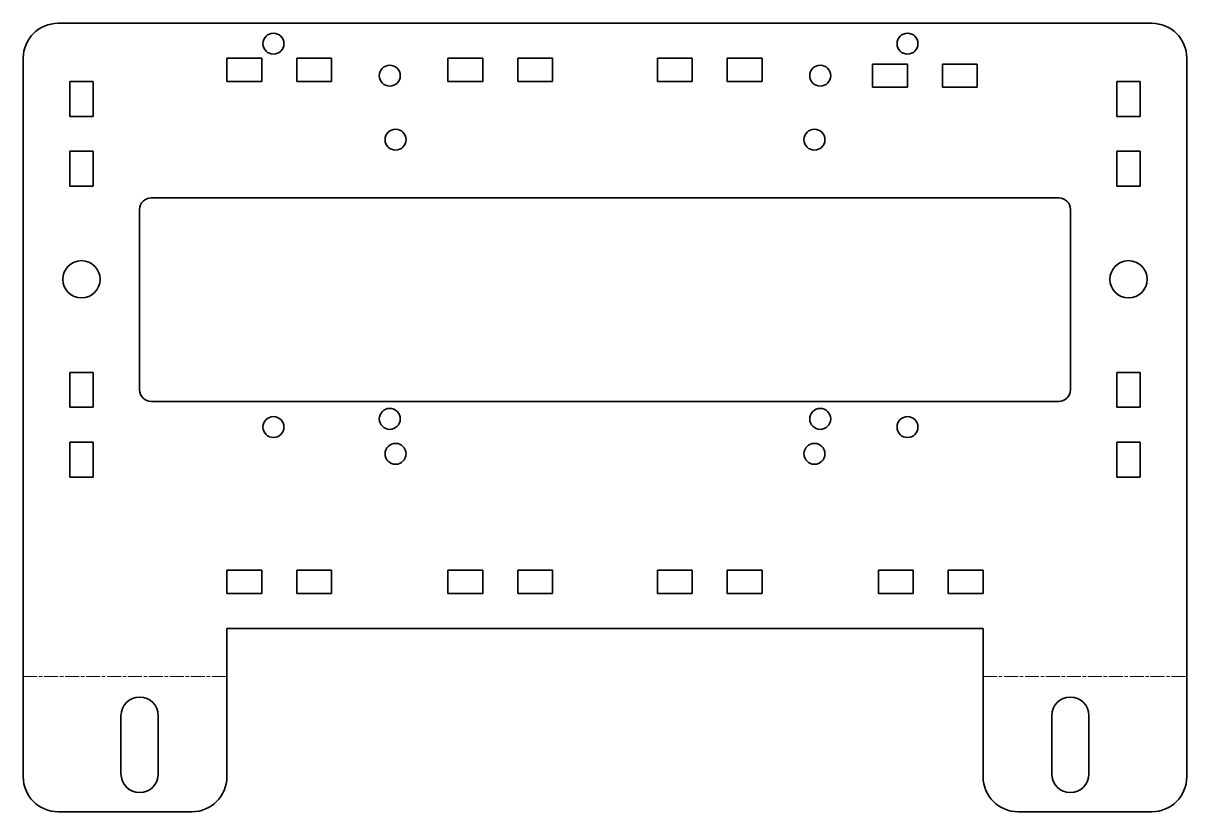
# Model space of a CAD drawing. Header units: inches. Extents: x 0 to 200, y 0 to 136.
import ezdxf

# ---------------------------------------------------------------- set-up
doc = ezdxf.new("R2010")
doc.units = ezdxf.units.IN
doc.header["$MEASUREMENT"] = 0
doc.linetypes.add('Chain', pattern=[13.68, 9.12, -1.14, 2.28, -1.14])
doc.layers.add('SIMUMAK Bend Centerline (ISO)', color=7, linetype='Chain', lineweight=9)
doc.layers.add('SIMUMAK Visible (ISO)', color=7, linetype='Continuous', lineweight=35)

# ---------------------------------------------------------------- blocks, each defined once
blk = doc.blocks.new('2DOF-150-18-CHEL-01_Sheet_2DOF-150-18-CHEL-01 (desplegada)')
at = {"layer": 'SIMUMAK Bend Centerline (ISO)', "ltscale": 0.263158}
for p, q in [((-100, -44.5), (-65, -44.5)), ((65, -44.5), (100, -44.5))]:
    blk.add_line(p, q, dxfattribs=at)
at = {"layer": 'SIMUMAK Visible (ISO)'}
for p, q in [((94, 67.76), (-94, 67.76)), ((-100, 61.76), (-100, -61.76)), ((-65, 57.76), (-65, 61.76)), ((-65, 61.76), (-59, 61.76)), ((-59, 61.76), (-59, 57.76)), ((-53, 61.76), (-47, 61.76)), ((-53, 57.76), (-53, 61.76)), ((-47, 61.76), (-47, 57.76)), ((-27, 57.76), (-27, 61.76)), ((-27, 61.76), (-21, 61.76)), ((-21, 61.76), (-21, 57.76)), ((-15, 57.76), (-15, 61.76)), ((-15, 61.76), (-9, 61.76)), ((-9, 61.76), (-9, 57.76)), ((9, 57.76), (9, 61.76)), ((9, 61.76), (15, 61.76)), ((15, 61.76), (15, 57.76)), ((21, 57.76), (21, 61.76)), ((21, 61.76), (27, 61.76)), ((27, 61.76), (27, 57.76)), ((46, 56.76), (46, 60.76)), ((46, 60.76), (52, 60.76)), ((52, 60.76), (52, 56.76)), ((58, 56.76), (58, 60.76)), ((58, 60.76), (64, 60.76)), ((64, 60.76), (64, 56.76)), ((100, 61.76), (100, -61.76)), ((-92, 51.76), (-92, 57.76)), ((-92, 57.76), (-88, 57.76)), ((-88, 57.76), (-88, 51.76)), ((-59, 57.76), (-65, 57.76)), ((-47, 57.76), (-53, 57.76)), ((-21, 57.76), (-27, 57.76)), ((-9, 57.76), (-15, 57.76)), ((15, 57.76), (9, 57.76)), ((27, 57.76), (21, 57.76)), ((52, 56.76), (46, 56.76)), ((64, 56.76), (58, 56.76)), ((88, 51.76), (88, 57.76)), ((88, 57.76), (92, 57.76)), ((92, 57.76), (92, 51.76)), ((-88, 51.76), (-92, 51.76)), ((92, 51.76), (88, 51.76)), ((-92, 39.76), (-92, 45.76)), ((-92, 45.76), (-88, 45.76)), ((-88, 45.76), (-88, 39.76)), ((88, 39.76), (88, 45.76)), ((88, 45.76), (92, 45.76)), ((92, 45.76), (92, 39.76)), ((-88, 39.76), (-92, 39.76)), ((92, 39.76), (88, 39.76)), ((-78, 37.76), (78, 37.76)), ((-80, 4.76), (-80, 35.76)), ((80, 35.76), (80, 4.76)), ((-92, 1.76), (-92, 7.76)), ((-92, 7.76), (-88, 7.76)), ((-88, 7.76), (-88, 1.76)), ((88, 7.76), (92, 7.76)), ((88, 1.76), (88, 7.76)), ((92, 7.76), (92, 1.76)), ((78, 2.76), (-78, 2.76)), ((-88, 1.76), (-92, 1.76)), ((92, 1.76), (88, 1.76)), ((-92, -10.24), (-92, -4.24)), ((-92, -4.24), (-88, -4.24)), ((-88, -4.24), (-88, -10.24)), ((88, -10.24), (88, -4.24)), ((88, -4.24), (92, -4.24)), ((92, -4.24), (92, -10.24)), ((-88, -10.24), (-92, -10.24)), ((92, -10.24), (88, -10.24)), ((-65, -30.24), (-65, -26.24)), ((-65, -26.24), (-59, -26.24)), ((-59, -26.24), (-59, -30.24)), ((-53, -30.24), (-53, -26.24)), ((-53, -26.24), (-47, -26.24)), ((-47, -26.24), (-47, -30.24)), ((-27, -26.24), (-21, -26.24)), ((-27, -30.24), (-27, -26.24)), ((-21, -26.24), (-21, -30.24)), ((-15, -30.24), (-15, -26.24)), ((-15, -26.24), (-9, -26.24)), ((-9, -26.24), (-9, -30.24)), ((9, -30.24), (9, -26.24)), ((9, -26.24), (15, -26.24)), ((15, -26.24), (15, -30.24)), ((21, -30.24), (21, -26.24)), ((21, -26.24), (27, -26.24)), ((27, -26.24), (27, -30.24)), ((47, -30.24), (47, -26.24)), ((47, -26.24), (53, -26.24)), ((53, -26.24), (53, -30.24)), ((59, -30.24), (59, -26.24)), ((59, -26.24), (65, -26.24)), ((65, -26.24), (65, -30.24)), ((-59, -30.24), (-65, -30.24)), ((-47, -30.24), (-53, -30.24)), ((-21, -30.24), (-27, -30.24)), ((-9, -30.24), (-15, -30.24)), ((15, -30.24), (9, -30.24)), ((27, -30.24), (21, -30.24)), ((53, -30.24), (47, -30.24)), ((65, -30.24), (59, -30.24)), ((-65, -36.24), (65, -36.24)), ((-65, -61.76), (-65, -36.24)), ((65, -36.24), (65, -61.76)), ((-83.2, -61.26), (-83.2, -51.26)), ((-76.8, -51.26), (-76.8, -61.26)), ((76.8, -61.26), (76.8, -51.26)), ((83.2, -51.26), (83.2, -61.26)), ((-71, -67.76), (-94, -67.76)), ((94, -67.76), (71, -67.76))]:
    blk.add_line(p, q, dxfattribs=at)
for centre, radius in [((-57, 64.26), 1.8), ((52, 64.26), 1.8), ((-37, 58.76), 1.8), ((37, 58.76), 1.8), ((-36, 47.76), 1.8), ((36, 47.76), 1.8), ((-90, 23.76), 3.2), ((90, 23.76), 3.2), ((-57, -1.64), 1.8), ((-37, -0.24), 1.8), ((37, -0.24), 1.8), ((52, -1.64), 1.8), ((-36, -6.24), 1.8), ((36, -6.24), 1.8)]:
    blk.add_circle(centre, radius, dxfattribs=at)
at = {"layer": 'SIMUMAK Visible (ISO)', "extrusion": (0, 0, -1)}
for centre, radius, start, end in [((94, 61.76), 6, 0, 90), ((-94, 61.76), 6, 90, 180), ((78, 35.76), 2, 0, 90), ((-78, 35.76), 2, 90, 180), ((78, 4.76), 2, 270, 0), ((-78, 4.76), 2, 180, 270), ((80, -51.26), 3.2, 0, 180), ((-80, -51.26), 3.2, 0, 180), ((94, -61.76), 6, 270, 360), ((80, -61.26), 3.2, 180, 0), ((71, -61.76), 6, 180, 270), ((-71, -61.76), 6, 270, 360), ((-80, -61.26), 3.2, 180, 0), ((-94, -61.76), 6, 180, 270)]:
    blk.add_arc(centre, radius, start, end, dxfattribs=at)

msp = doc.modelspace()

# ---------------------------------------------------------------- block references
msp.add_blockref('2DOF-150-18-CHEL-01_Sheet_2DOF-150-18-CHEL-01 (desplegada)', (100, 67.76))

doc.saveas('drawing.dxf')
